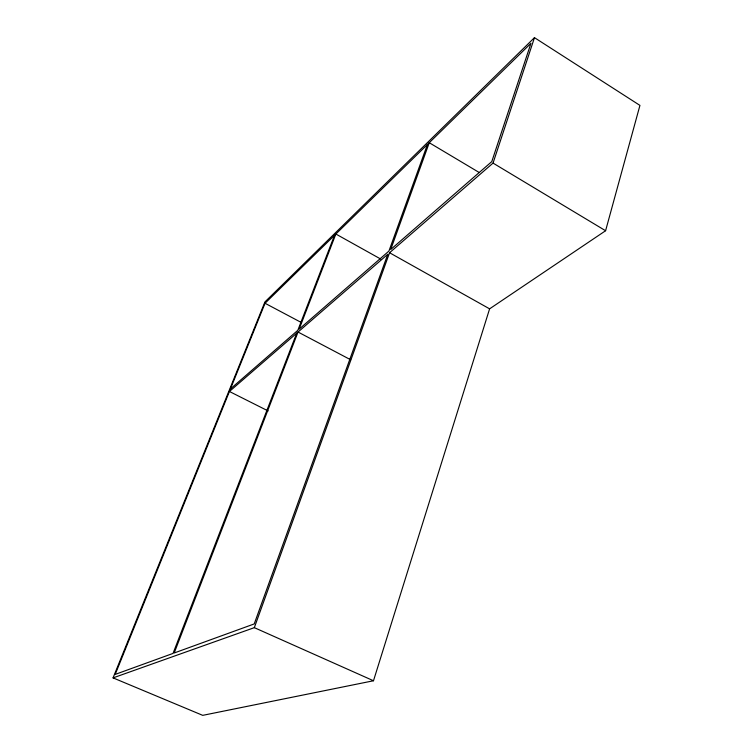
<?xml version="1.0" encoding="UTF-8"?>
<svg xmlns="http://www.w3.org/2000/svg" width="753" height="753" viewBox="0 0 753 753"><rect width="100%" height="100%" fill="white"/><g stroke="black" fill="none" stroke-linecap="round" stroke-linejoin="round"><path stroke-width="1.13" d="M605.591 230.738L639.937 105.401L534.47 37.65L264.943 301.906L113.063 677.888L202.726 715.35L373.488 680.759L489.601 308.843L605.591 230.738L493.046 163.09L389.565 252.744L254.326 627.654L113.063 677.888M493.046 163.09L534.47 37.65M427.412 144.52L388.925 251.078L299.148 329.165L335.857 234.023L380.707 259.041M296.71 333.184L173.03 653.416L115.2 674.406L265.037 303.271L530.95 43.297L491.794 161.594L390.732 249.497L429.257 142.722L479.284 172.55M334.492 235.36L297.811 330.322L230.456 388.915M254.326 627.654L373.488 680.759M268.134 410.95L229.42 391.485L387.757 254.316L254.232 623.926L174.197 652.992L298.037 332.035L350.682 359.783M265.037 303.271L301.068 322.369M389.565 252.744L489.601 308.843"/></g></svg>
